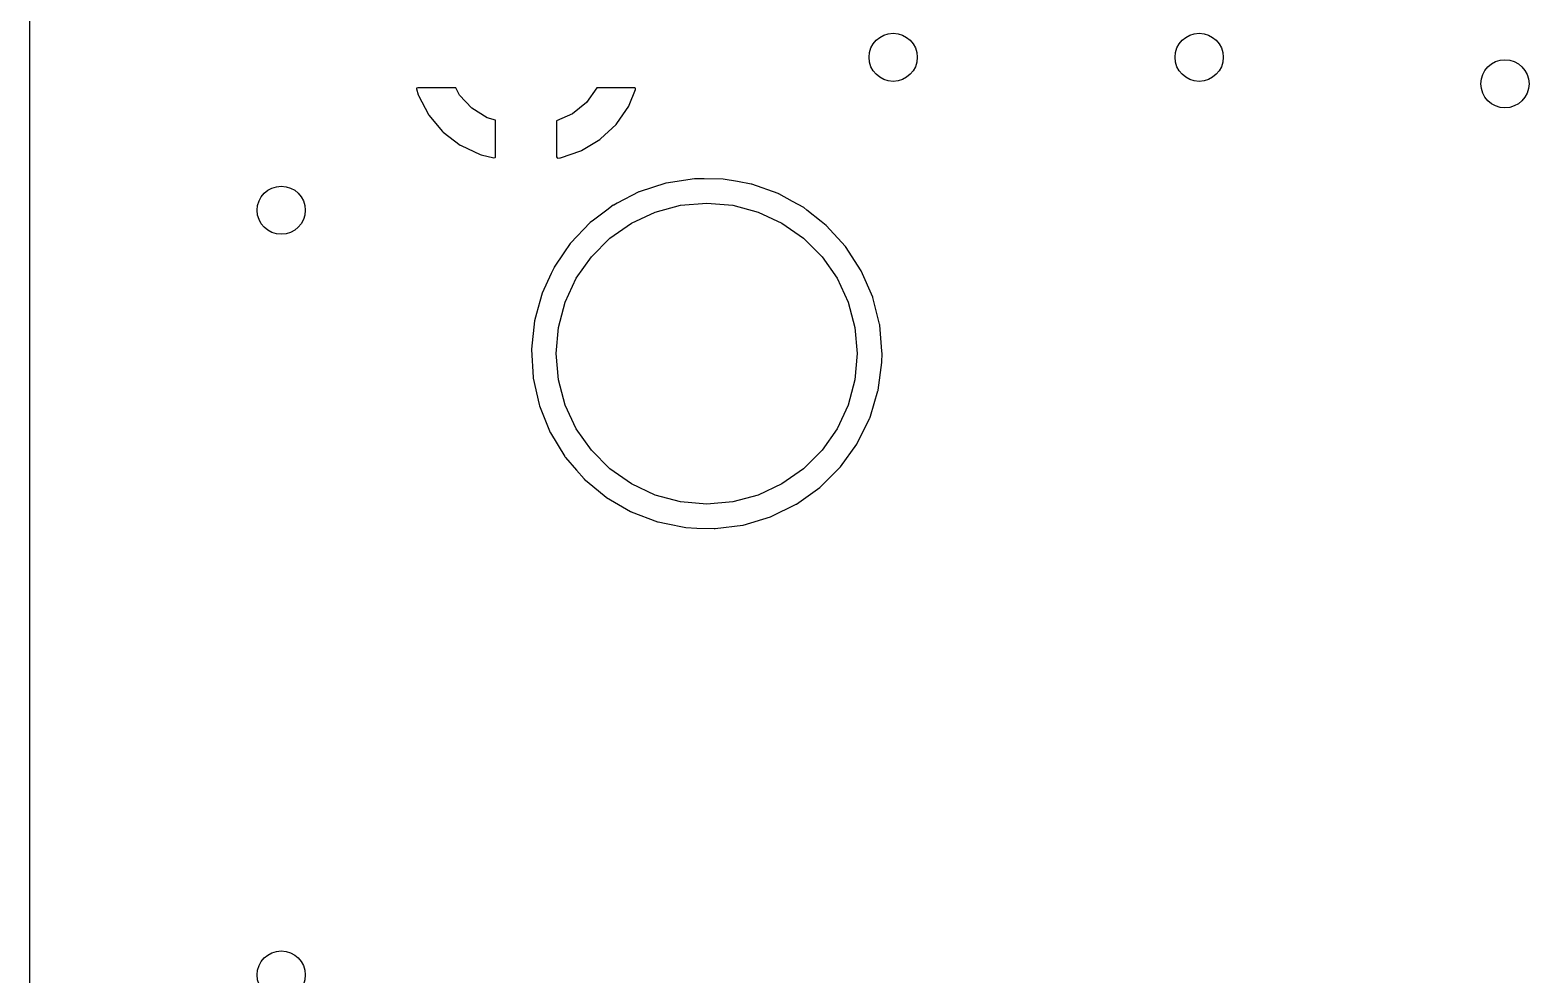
# Model space of a CAD drawing. Extents: x 2.37 to 5.13, y -5.38 to -2.62.
# Drawn here: x 2.3679 to 2.8578, y -3.9997 to -3.6911 of the extents above; entities that cross this region are included whole.
import ezdxf

# ---------------------------------------------------------------- set-up
doc = ezdxf.new("R2010")
doc.units = 0
doc.header["$MEASUREMENT"] = 0
doc.layers.add('BLACK', color=7, linetype='CONTINUOUS')

msp = doc.modelspace()

# ---------------------------------------------------------------- linework, layer by layer
at = {"layer": 'BLACK', "linetype": 'CONTINUOUS'}
for p, q in [((2.36789, -5.37919), (2.36789, -2.62081)), ((2.49423, -3.71014), (2.49419, -3.71021)), ((2.49419, -3.71021), (2.49419, -3.71031)), ((2.49419, -3.71031), (2.49472, -3.71224)), ((2.49462, -3.71), (2.49423, -3.71014)), ((2.50708, -3.71), (2.49462, -3.71)), ((2.49472, -3.71224), (2.49484, -3.71253)), ((2.49484, -3.71253), (2.49808, -3.71868)), ((2.50828, -3.71236), (2.50708, -3.71)), ((2.51226, -3.71668), (2.50828, -3.71236)), ((2.55313, -3.71003), (2.54972, -3.71482)), ((2.55314, -3.71), (2.55313, -3.71003)), ((2.56557, -3.71), (2.55314, -3.71)), ((2.56372, -3.71566), (2.56579, -3.71048)), ((2.5658, -3.71007), (2.56557, -3.71)), ((2.56579, -3.71048), (2.5658, -3.71007)), ((2.51726, -3.71978), (2.51226, -3.71668)), ((2.54972, -3.71482), (2.54515, -3.71852)), ((2.55966, -3.72169), (2.56357, -3.71593)), ((2.56357, -3.71593), (2.56372, -3.71566)), ((2.49808, -3.71868), (2.49826, -3.71894)), ((2.49826, -3.71894), (2.50275, -3.72426)), ((2.52, -3.72058), (2.51726, -3.71978)), ((2.52, -3.73265), (2.52, -3.72058)), ((2.54515, -3.71852), (2.54, -3.72075)), ((2.54, -3.72075), (2.54, -3.73249)), ((2.5544, -3.7267), (2.55946, -3.72193)), ((2.55946, -3.72193), (2.55966, -3.72169)), ((2.50275, -3.72426), (2.50297, -3.72447)), ((2.50297, -3.72447), (2.5085, -3.7287)), ((2.54819, -3.73048), (2.55415, -3.72689)), ((2.55415, -3.72689), (2.5544, -3.7267)), ((2.5085, -3.7287), (2.50877, -3.72886)), ((2.50877, -3.72886), (2.51507, -3.7318)), ((2.51507, -3.7318), (2.51537, -3.7319)), ((2.51537, -3.7319), (2.5195, -3.73282)), ((2.5195, -3.73282), (2.51991, -3.73277)), ((2.51991, -3.73277), (2.51999, -3.73268)), ((2.51999, -3.73268), (2.52, -3.73265)), ((2.54, -3.73249), (2.54014, -3.73288)), ((2.54014, -3.73288), (2.5403, -3.73297)), ((2.5403, -3.73297), (2.54101, -3.73289)), ((2.54101, -3.73289), (2.54131, -3.73283)), ((2.54131, -3.73283), (2.54791, -3.73061)), ((2.54791, -3.73061), (2.54819, -3.73048)), ((2.57566, -3.74115), (2.56696, -3.74399)), ((2.57578, -3.74111), (2.57566, -3.74115)), ((2.57566, -3.74115), (2.57566, -3.74115)), ((2.58506, -3.73969), (2.57578, -3.74111)), ((2.58518, -3.73969), (2.58506, -3.73969)), ((2.58819, -3.73973), (2.58518, -3.73969)), ((2.58518, -3.73969), (2.58518, -3.73969)), ((2.59445, -3.7398), (2.58819, -3.73973)), ((2.59907, -3.74063), (2.59445, -3.7398)), ((2.60357, -3.74143), (2.59907, -3.74063)), ((2.60369, -3.74145), (2.60357, -3.74143)), ((2.60357, -3.74143), (2.60357, -3.74143)), ((2.60381, -3.74149), (2.60369, -3.74145)), ((2.61243, -3.74454), (2.60381, -3.74149)), ((2.60381, -3.74149), (2.60381, -3.74149)), ((2.55982, -3.74768), (2.55865, -3.74829)), ((2.56685, -3.74403), (2.55982, -3.74768)), ((2.56696, -3.74399), (2.56685, -3.74403)), ((2.56696, -3.74399), (2.56696, -3.74399)), ((2.58051, -3.74839), (2.58906, -3.74764)), ((2.58906, -3.74764), (2.5976, -3.74839)), ((2.61254, -3.74458), (2.61243, -3.74454)), ((2.61265, -3.74464), (2.61254, -3.74458)), ((2.61712, -3.74711), (2.61265, -3.74464)), ((2.61265, -3.74464), (2.61265, -3.74464)), ((2.62077, -3.74912), (2.61712, -3.74711)), ((2.55644, -3.74992), (2.55207, -3.7532)), ((2.55852, -3.74836), (2.55644, -3.74992)), ((2.55865, -3.74829), (2.55852, -3.74836)), ((2.56445, -3.75423), (2.57222, -3.75061)), ((2.57222, -3.75061), (2.58051, -3.74839)), ((2.5976, -3.74839), (2.60589, -3.75061)), ((2.60589, -3.75061), (2.61366, -3.75423)), ((2.62178, -3.74992), (2.62077, -3.74912)), ((2.62649, -3.75364), (2.62178, -3.74992)), ((2.55101, -3.754), (2.54452, -3.76079)), ((2.55207, -3.7532), (2.55101, -3.754)), ((2.55742, -3.75915), (2.56445, -3.75423)), ((2.61366, -3.75423), (2.62069, -3.75915)), ((2.62813, -3.75494), (2.62649, -3.75364)), ((2.63445, -3.76189), (2.62813, -3.75494)), ((2.54446, -3.76089), (2.54239, -3.76392)), ((2.54452, -3.76079), (2.54446, -3.76089)), ((2.54446, -3.76089), (2.54446, -3.76089)), ((2.55136, -3.76522), (2.55742, -3.75915)), ((2.62069, -3.75915), (2.62675, -3.76522)), ((2.63956, -3.76977), (2.63445, -3.76189)), ((2.54239, -3.76392), (2.53923, -3.76855)), ((2.54644, -3.77224), (2.55136, -3.76522)), ((2.62675, -3.76522), (2.63167, -3.77224)), ((2.53823, -3.77071), (2.53528, -3.77706)), ((2.53918, -3.76866), (2.53823, -3.77071)), ((2.53923, -3.76855), (2.53918, -3.76865)), ((2.53918, -3.76865), (2.53918, -3.76866)), ((2.54281, -3.78002), (2.54644, -3.77224)), ((2.63167, -3.77224), (2.6353, -3.78002)), ((2.6433, -3.77838), (2.63956, -3.76977)), ((2.53528, -3.77706), (2.53452, -3.7798)), ((2.53452, -3.7798), (2.53342, -3.78377)), ((2.54059, -3.7883), (2.54281, -3.78002)), ((2.6353, -3.78002), (2.63752, -3.7883)), ((2.64333, -3.7785), (2.6433, -3.77838)), ((2.64552, -3.78723), (2.64333, -3.7785)), ((2.53277, -3.78611), (2.53177, -3.79545)), ((2.53342, -3.78377), (2.53277, -3.78611)), ((2.53984, -3.79685), (2.54059, -3.7883)), ((2.63752, -3.7883), (2.63827, -3.79685)), ((2.64559, -3.78749), (2.64552, -3.78723)), ((2.6456, -3.78761), (2.64559, -3.78749)), ((2.64629, -3.79603), (2.6456, -3.78761)), ((2.6456, -3.78761), (2.6456, -3.78761)), ((2.53177, -3.79545), (2.53178, -3.79557)), ((2.53178, -3.79557), (2.5323, -3.80464)), ((2.64636, -3.79685), (2.64629, -3.79603)), ((2.54059, -3.8054), (2.53984, -3.79685)), ((2.63827, -3.79685), (2.63752, -3.8054)), ((2.64508, -3.8088), (2.64628, -3.79973)), ((2.64628, -3.79973), (2.64629, -3.79965)), ((2.64628, -3.79973), (2.64628, -3.79973)), ((2.64629, -3.79965), (2.64636, -3.79685)), ((2.5323, -3.80464), (2.53231, -3.80483)), ((2.53231, -3.80483), (2.53234, -3.80494)), ((2.53234, -3.80494), (2.53234, -3.80494)), ((2.53234, -3.80494), (2.53426, -3.81347)), ((2.54281, -3.81368), (2.54059, -3.8054)), ((2.63752, -3.8054), (2.6353, -3.81368)), ((2.64254, -3.81727), (2.64503, -3.80907)), ((2.64503, -3.80907), (2.64506, -3.80896)), ((2.64506, -3.80896), (2.64508, -3.8088)), ((2.53426, -3.81347), (2.53438, -3.81399)), ((2.53438, -3.81399), (2.53791, -3.82269)), ((2.54644, -3.82146), (2.54281, -3.81368)), ((2.6353, -3.81368), (2.63167, -3.82146)), ((2.63817, -3.82636), (2.64125, -3.82014)), ((2.64125, -3.82014), (2.64228, -3.81805)), ((2.64228, -3.81805), (2.64233, -3.81794)), ((2.64228, -3.81805), (2.64228, -3.81805)), ((2.64233, -3.81794), (2.64254, -3.81727)), ((2.53791, -3.82269), (2.53797, -3.82279)), ((2.53797, -3.82279), (2.5427, -3.83051)), ((2.55136, -3.82848), (2.54644, -3.82146)), ((2.63167, -3.82146), (2.62675, -3.82848)), ((2.5427, -3.83051), (2.54281, -3.83069)), ((2.54281, -3.83069), (2.54289, -3.83078)), ((2.54289, -3.83078), (2.54289, -3.83078)), ((2.54289, -3.83078), (2.54648, -3.83492)), ((2.55742, -3.83455), (2.55136, -3.82848)), ((2.62675, -3.82848), (2.62069, -3.83455)), ((2.63276, -3.83389), (2.6381, -3.82646)), ((2.6381, -3.82646), (2.63817, -3.82636)), ((2.54648, -3.83492), (2.54896, -3.83779)), ((2.56445, -3.83947), (2.55742, -3.83455)), ((2.62069, -3.83455), (2.61366, -3.83947)), ((2.62613, -3.84053), (2.63261, -3.83407)), ((2.63261, -3.83407), (2.63269, -3.83399)), ((2.63261, -3.83407), (2.63261, -3.83407)), ((2.63269, -3.83399), (2.63276, -3.83389)), ((2.63276, -3.83389), (2.63276, -3.83389)), ((2.54896, -3.83779), (2.54905, -3.83787)), ((2.54905, -3.83787), (2.54905, -3.83787)), ((2.54905, -3.83787), (2.54999, -3.83864)), ((2.54999, -3.83864), (2.55619, -3.84379)), ((2.57222, -3.8431), (2.56445, -3.83947)), ((2.61366, -3.83947), (2.60589, -3.8431)), ((2.6184, -3.84607), (2.62604, -3.84062)), ((2.62604, -3.84062), (2.62613, -3.84053)), ((2.55619, -3.84379), (2.55629, -3.84385)), ((2.55629, -3.84385), (2.55629, -3.84385)), ((2.55629, -3.84385), (2.56419, -3.84847)), ((2.58051, -3.84532), (2.57222, -3.8431)), ((2.58906, -3.84606), (2.58051, -3.84532)), ((2.5976, -3.84532), (2.58906, -3.84606)), ((2.60589, -3.8431), (2.5976, -3.84532)), ((2.56419, -3.84847), (2.56419, -3.84847)), ((2.56419, -3.84847), (2.5643, -3.84853)), ((2.5643, -3.84853), (2.56441, -3.84857)), ((2.56441, -3.84857), (2.57296, -3.85183)), ((2.60097, -3.8529), (2.60996, -3.8502)), ((2.60996, -3.8502), (2.61007, -3.85015)), ((2.61007, -3.85015), (2.61829, -3.84612)), ((2.61007, -3.85015), (2.61007, -3.85015)), ((2.61829, -3.84612), (2.6184, -3.84607)), ((2.57296, -3.85183), (2.57296, -3.85183)), ((2.57296, -3.85183), (2.57307, -3.85188)), ((2.57307, -3.85188), (2.57319, -3.8519)), ((2.57319, -3.8519), (2.57319, -3.8519)), ((2.57319, -3.8519), (2.57578, -3.85243)), ((2.57578, -3.85243), (2.58227, -3.85375)), ((2.58227, -3.85375), (2.58585, -3.85388)), ((2.58585, -3.85388), (2.59153, -3.85409)), ((2.59153, -3.85409), (2.59154, -3.85409)), ((2.59154, -3.85409), (2.59165, -3.85409)), ((2.59165, -3.85409), (2.59177, -3.85408)), ((2.59177, -3.85408), (2.60085, -3.85292)), ((2.59177, -3.85408), (2.59177, -3.85408)), ((2.60085, -3.85292), (2.60097, -3.8529))]:
    msp.add_line(p, q, dxfattribs=at)
at = {"layer": 'BLACK'}
for centre in [(2.65, -3.7), (2.75, -3.7), (2.84993, -3.70866), (2.45, -3.75), (2.45, -4)]:
    msp.add_circle(centre, 0.00787, dxfattribs=at)

doc.saveas('drawing.dxf')
